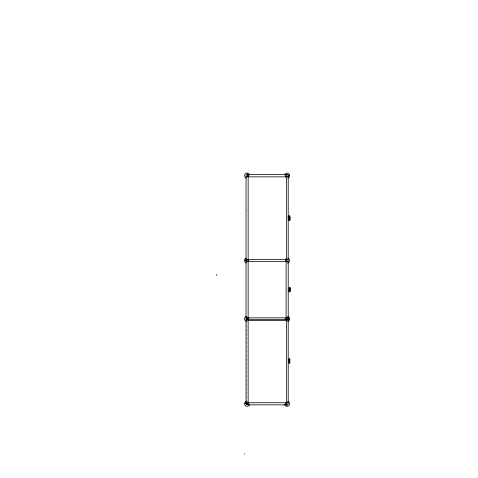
<?xml version="1.0" encoding="UTF-8"?>
<svg xmlns="http://www.w3.org/2000/svg" width="478" height="478" viewBox="0 0 478 478"><rect width="100%" height="100%" fill="white"/><g stroke="black" fill="none" stroke-linecap="round" stroke-linejoin="round"><path stroke-width="0.36" stroke-dasharray="2.39 1.79" d="M287.075 262.195L287.075 262.601M247.15 210.069L247.15 210.481M246.857 320.69L246.857 401.813M246.469 401.239A2.593 2.593 0 0 1 247.138 401.15M285.808 177.924A2.593 2.593 0 0 1 285.27 177.511M287.72 262.996A2.593 2.593 0 0 1 287.051 263.085M285.217 258.664A2.593 2.593 0 0 1 285.754 258.251M285.76 321.126A2.593 2.593 0 0 1 285.223 320.714M284.464 318.886A2.593 2.593 0 0 1 284.553 318.217M287.057 316.293A2.593 2.593 0 0 1 287.726 316.382M247.126 321.461A2.593 2.593 0 0 1 246.457 321.371M246.457 316.364A2.593 2.593 0 0 1 247.126 316.281M249.63 318.199A2.593 2.593 0 0 1 249.719 318.868"/><path stroke-width="0.72" d="M247.849 174.512L286.185 174.512L286.185 176.723M288.802 175.653L289.208 175.653M286.185 176.34L288.312 176.34M248.225 176.531L246.015 176.531L246.015 260.146M285.999 176.531L288.21 176.531L288.21 259.578L285.999 259.578M285.946 176.639L288.21 176.639M287.887 216.791L288.921 216.791M287.887 219.067L288.921 219.067M246.027 259.518L286.382 259.518M246.11 259.817L248.243 259.817M246.116 260.146L246.493 260.146M245.029 260.504L245.441 260.504M248.225 261.335L246.015 261.335L246.015 318.025L248.225 318.025M285.999 261.335L288.21 261.335L288.21 318.025L285.999 318.025M286.089 261.46L248.136 261.46L248.136 319.979M288.162 288.431L289.202 288.431M288.162 290.708L289.202 290.708M248.136 317.864L286.089 317.864L286.089 259.417M288.802 318.862L289.208 318.862M285.85 319.549L288.312 319.549M248.285 319.74L246.015 319.74L246.015 403.354M285.934 319.746L288.21 319.746L288.21 402.793L285.999 402.793M285.946 319.848L288.21 319.848M248.249 319.949L286.197 319.949L286.185 317.828M288.162 359.635L289.196 359.635M288.162 360L289.196 360M288.162 362.276L289.196 362.276M246.033 402.733L286.382 402.733L286.382 320.069L248.148 320.069L248.148 402.733M245.931 403.032L248.243 403.032M245.029 403.719L245.441 403.719M286.71 404.854L248.058 404.854L248.058 402.643M290.05 288.419L290.05 290.72M290.003 217.197L290.003 219.498M289.973 287.29L289.973 291.849M289.919 216.068L289.919 220.627M289.865 287.29L289.865 291.849M289.859 358.494L289.859 363.417M289.668 216.779L289.668 219.079M289.584 215.65L289.584 220.209M289.256 220.053L289.256 220.627M289.304 287.29L289.304 288.055M289.304 290.821L289.304 291.849M289.202 287.29L289.202 291.849M289.196 358.494L289.196 363.417M288.921 215.65L288.921 220.209M287.075 405.404L287.075 405.816M286.388 261.526L286.382 176.86L248.148 176.86L248.148 259.518M286.388 402.601L286.388 404.914M286.089 402.631L286.089 404.818M248.136 174.5L248.136 176.764M248.058 259.435L248.058 261.538M247.837 174.404L247.849 176.788M247.837 317.798L247.849 320.003M247.15 173.502L247.15 173.914M244.712 453.688L244.712 454.1M216.755 274.432L216.755 275.543M288.425 176.012A1.392 1.392 0 0 1 288.067 176.639M286.095 174.667A1.392 1.392 0 0 1 286.716 174.303M287.439 174.303A1.392 1.392 0 0 1 288.425 175.289M249.641 404.406A2.593 2.593 0 0 1 245.304 405.571A2.593 2.593 0 0 1 246.469 401.233M287.72 401.203A2.593 2.593 0 0 1 288.879 405.541A2.593 2.593 0 0 1 284.547 404.376M284.601 175.008A2.593 2.593 0 0 1 288.933 173.849A2.593 2.593 0 0 1 287.768 178.18M246.505 178.163A2.593 2.593 0 0 1 245.339 173.831A2.593 2.593 0 0 1 249.677 174.99M246.391 263.008A2.593 2.593 0 0 1 246.391 258.006M287.72 257.995A2.593 2.593 0 0 1 287.72 262.996M287.726 316.382A2.593 2.593 0 0 1 287.726 321.389M246.457 321.371A2.593 2.593 0 0 1 246.457 316.364M246.433 404.597A1.141 1.141 0 0 0 248.285 403.91A1.141 1.141 0 0 0 246.768 402.643A1.141 1.141 0 0 0 246.433 404.597M286.346 404.567A1.141 1.141 0 0 0 288.198 403.88A1.141 1.141 0 0 0 286.675 402.613A1.141 1.141 0 0 0 286.346 404.567M286.352 176.531A1.141 1.141 0 0 0 288.204 175.844A1.141 1.141 0 0 0 286.68 174.578A1.141 1.141 0 0 0 286.352 176.531M246.421 176.513A1.141 1.141 0 0 0 248.273 175.826A1.141 1.141 0 0 0 246.756 174.566A1.141 1.141 0 0 0 246.421 176.513M246.421 319.728A1.141 1.141 0 0 0 248.273 319.041A1.141 1.141 0 0 0 246.756 317.774A1.141 1.141 0 0 0 246.421 319.728M286.352 319.74A1.141 1.141 0 0 0 288.204 319.053A1.141 1.141 0 0 0 286.68 317.792A1.141 1.141 0 0 0 286.352 319.74M246.433 261.382A1.141 1.141 0 0 0 248.285 260.695A1.141 1.141 0 0 0 246.768 259.435A1.141 1.141 0 0 0 246.433 261.382M286.346 261.352A1.141 1.141 0 0 0 288.198 260.665A1.141 1.141 0 0 0 286.675 259.405A1.141 1.141 0 0 0 286.346 261.352"/></g></svg>
